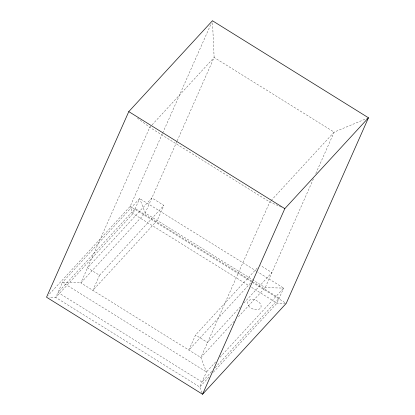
<?xml version="1.0" encoding="UTF-8"?>
<svg xmlns="http://www.w3.org/2000/svg" width="415" height="415" viewBox="0 0 415 415"><rect width="100%" height="100%" fill="white"/><g stroke="black" fill="none" stroke-linecap="round" stroke-linejoin="round"><path stroke-width="0.31" stroke-dasharray="2.08 1.56" d="M99.533 275.295L92.861 290.344L157.212 220.453L163.884 205.404L151.88 197.939L87.529 267.831L99.533 275.295L163.884 205.404M162.41 133.651L130.191 206.359L48.285 295.314M162.675 133.059L211.396 23.116M176.915 141.442L145.209 212.988L80.858 282.88L62.421 282.408L55.755 297.456L48.991 297.28M177.179 140.851L214.124 57.478L212.444 20.75M257.269 267.971L195.543 335.009L188.877 350.058L251.039 282.542M313.439 178.834L265.226 287.631L237.65 317.584M315.799 173.512L334.142 132.12L366.689 118.524M270.663 201.057L269.792 202.012L200.876 357.523L206.442 371.975L199.776 387.024L202.095 393.046M271.104 200.585L334.142 132.12L214.124 57.478L149.774 127.369L80.858 282.88L200.876 357.523L234.148 321.386M240.378 306.815L207.547 342.474L195.543 335.009M243.88 303.007L271.898 272.582L260.438 265.455M215.655 361.968L206.442 371.975L62.421 282.408L139.642 198.536L257.279 271.695M220.043 357.201L283.663 288.103L257.829 272.038M211.65 371.524L201.996 382.007L57.976 292.44L135.197 208.569L252.834 281.728M215.162 367.711L279.217 298.141L253.383 282.07M208.989 377.017L199.776 387.024L55.755 297.456L132.976 213.585L139.642 198.536L145.209 212.988L252.564 279.757M213.377 372.25L276.997 303.158L283.663 288.103L265.226 287.631L253.114 280.099M285.598 303.375L276.997 303.158L250.058 286.402M281.344 207.111L269.792 202.012L149.774 127.369L137.49 118.145M251.604 281.868L130.191 206.359L132.976 213.585L249.508 286.06M252.154 282.21L285.115 302.711M248.559 305.814A7.164 4.607 23.9 0 0 260.345 308.387A7.164 4.607 23.9 0 0 254.13 299.76A7.164 4.607 23.9 0 0 248.559 305.814"/><path stroke-width="0.62" d="M128.785 111.609L46.537 297.218L202.556 394.25L286.215 303.391L368.463 117.782L212.444 20.75L128.785 111.609L284.809 208.641L368.463 117.782M202.556 394.25L284.809 208.641"/></g></svg>
